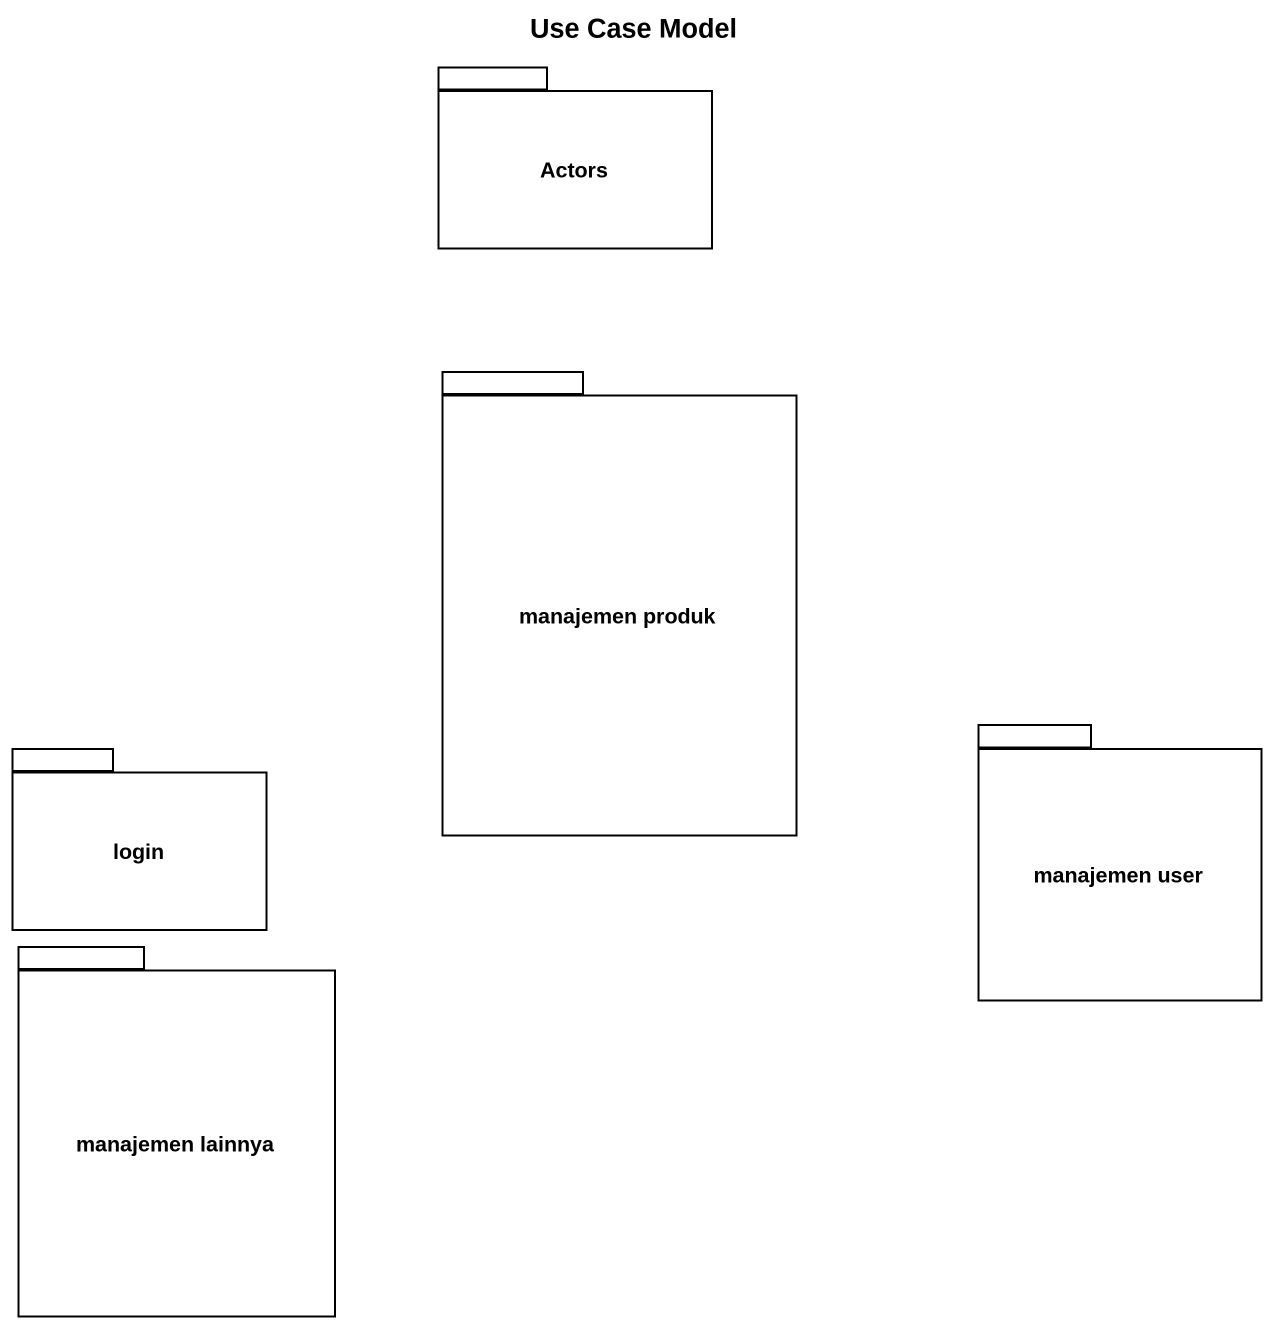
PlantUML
@startuml
title Use Case Model
package Actors {
}
package "manajemen produk" as manajemen_produk {
}
package login {
}
package "manajemen user" as manajemen_user {
}
package "manajemen lainnya" as manajemen_lainnya {
}
@enduml
